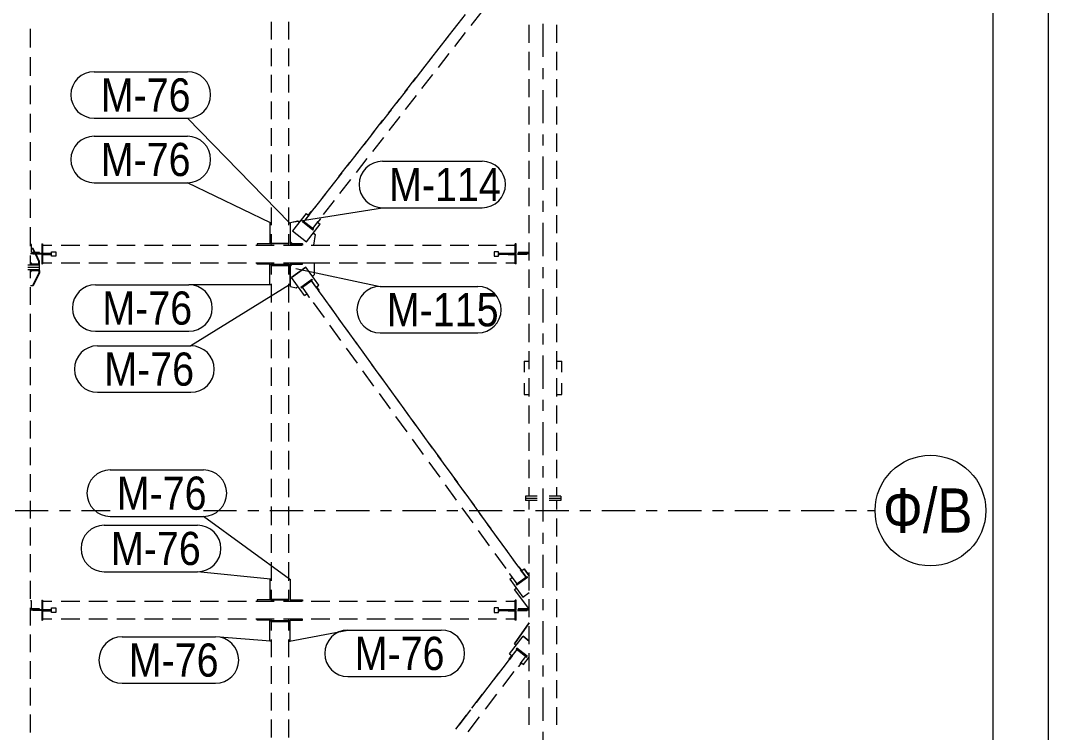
# Model space of a CAD drawing. Header units: millimetres. Extents: x -59 to 782, y -222 to 372.
# Drawn here: x 689 to 781.9, y 82.9 to 147.3 of the extents above; entities that cross this region are included whole.
import ezdxf

# ---------------------------------------------------------------- set-up
doc = ezdxf.new("R2010")
doc.units = ezdxf.units.MM
doc.linetypes.add('XKITLINE00', pattern=[0])
doc.linetypes.add('XKITLINE03', pattern=[6, 3, -1, 1, -1])
for name, color, linetype, lineweight in [('DrawingSheet', 5, 'Continuous', 0), ('Part', 2, 'Continuous', 0), ('PartMark', 3, 'Continuous', 0), ('S-GRID', 1, 'Continuous', 0)]:
    doc.layers.add(name, color=color, linetype=linetype, lineweight=lineweight)
doc.styles.add('GOST type A', font='ARIAL.TTF')

msp = doc.modelspace()

# ---------------------------------------------------------------- linework, layer by layer
at = {"layer": 'DrawingSheet', "linetype": 'XKITLINE00', "lineweight": 0}
for p, q in [((781.855, -222.329), (781.855, 371.671)), ((776.855, -217.329), (776.855, 366.671))]:
    msp.add_line(p, q, dxfattribs=at)
at = {"layer": 'Part', "linetype": 'XKITLINE00', "lineweight": 0}
for p, q in [((728.183, 146.558), (729.176, 147.832)), ((729.695, 146.851), (730.682, 148.118)), ((711.624, 147.173), (711.624, 145.573)), ((713.224, 145.573), (713.224, 147.173)), ((727.425, 145.565), (728.412, 146.832)), ((734.95, 145.268), (734.95, 146.907)), ((737.45, 145.268), (737.45, 146.907)), ((689.9, 144.846), (689.9, 146.554)), ((726.694, 144.647), (727.687, 145.921)), ((728.214, 144.951), (729.201, 146.217)), ((725.944, 143.665), (726.931, 144.932)), ((689.9, 142.283), (689.9, 143.992)), ((711.624, 144.774), (711.624, 143.174)), ((713.224, 143.174), (713.224, 144.774)), ((725.204, 142.736), (726.197, 144.01)), ((726.733, 143.051), (727.72, 144.317)), ((734.95, 142.81), (734.95, 144.449)), ((737.45, 142.81), (737.45, 144.449)), ((724.463, 141.765), (725.45, 143.032)), ((711.624, 142.375), (711.624, 140.776)), ((713.224, 140.776), (713.224, 142.375)), ((723.715, 140.825), (724.708, 142.099)), ((725.252, 141.15), (726.239, 142.417)), ((689.9, 139.721), (689.9, 141.429)), ((734.95, 140.352), (734.95, 141.991)), ((737.45, 140.352), (737.45, 141.991)), ((722.982, 139.865), (723.969, 141.132)), ((723.771, 139.25), (724.758, 140.517)), ((711.624, 139.976), (711.624, 138.377)), ((713.224, 138.377), (713.224, 139.976)), ((722.225, 138.914), (723.218, 140.188)), ((734.95, 137.894), (734.95, 139.533)), ((737.45, 137.894), (737.45, 139.533)), ((689.9, 137.158), (689.9, 138.867)), ((721.501, 137.965), (722.489, 139.232)), ((722.29, 137.35), (723.277, 138.617)), ((711.624, 137.577), (711.624, 135.978)), ((713.224, 135.978), (713.224, 137.577)), ((720.736, 137.003), (721.729, 138.277)), ((720.02, 136.065), (721.008, 137.331)), ((720.809, 135.45), (721.796, 136.717)), ((734.95, 135.436), (734.95, 137.075)), ((737.45, 135.436), (737.45, 137.075)), ((689.9, 134.596), (689.9, 136.304)), ((719.247, 135.092), (720.239, 136.366)), ((711.624, 135.178), (711.624, 133.579)), ((713.224, 133.579), (713.224, 135.178)), ((718.539, 134.165), (719.527, 135.431)), ((719.328, 133.55), (720.315, 134.817)), ((689.9, 132.033), (689.9, 133.742)), ((717.757, 133.181), (718.75, 134.455)), ((734.95, 132.978), (734.95, 134.617)), ((737.45, 132.978), (737.45, 134.616)), ((717.058, 132.265), (718.046, 133.531)), ((717.847, 131.65), (718.834, 132.917)), ((711.624, 132.779), (711.624, 131.18)), ((713.224, 131.18), (713.224, 132.779)), ((716.268, 131.27), (717.261, 132.544)), ((734.95, 130.52), (734.95, 132.158)), ((737.45, 130.52), (737.45, 132.158)), ((689.9, 129.471), (689.9, 131.179)), ((715.577, 130.364), (716.565, 131.631)), ((716.366, 129.75), (717.353, 131.017)), ((711.624, 130.38), (711.624, 128.781)), ((713.224, 128.781), (713.224, 130.38)), ((715.001, 129.703), (715.246, 130.018)), ((715.278, 129.994), (715.246, 130.018)), ((715.246, 130.018), (715.246, 130.011)), ((715.275, 129.996), (715.771, 130.633)), ((713.364, 129.05), (714.023, 129.196)), ((713.364, 129.049), (714.023, 129.194)), ((714.795, 129.86), (713.566, 128.283)), ((714.795, 129.858), (713.566, 128.281)), ((714.023, 129.196), (714.023, 129.194)), ((714.023, 129.196), (714.181, 129.072)), ((714.023, 129.194), (714.181, 129.071)), ((714.461, 129.105), (714.51, 129.168)), ((714.461, 129.095), (714.51, 129.158)), ((714.461, 129.095), (714.461, 129.105)), ((715.408, 128.357), (714.461, 129.095)), ((714.51, 129.158), (714.51, 129.168)), ((714.51, 129.168), (714.589, 129.106)), ((715.457, 128.42), (714.51, 129.158)), ((714.589, 129.106), (715.031, 129.672)), ((714.589, 129.106), (714.59, 129.098)), ((714.59, 129.098), (715.084, 129.731)), ((714.59, 129.098), (715.379, 128.483)), ((714.795, 129.86), (715, 129.7)), ((714.795, 129.858), (714.795, 129.86)), ((714.795, 129.858), (715, 129.699)), ((715.246, 130.011), (715, 129.696)), ((715, 129.696), (715.001, 129.703)), ((715, 129.696), (715.032, 129.671)), ((715.032, 129.671), (715.278, 129.987)), ((715.278, 129.987), (715.246, 130.011)), ((715.278, 129.987), (715.278, 129.994)), ((715.379, 128.483), (715.872, 129.116)), ((715.852, 129.032), (716.098, 129.348)), ((716.098, 129.348), (716.07, 129.37)), ((716.098, 129.355), (716.073, 129.374)), ((716.098, 129.348), (716.098, 129.355)), ((734.95, 128.062), (734.95, 129.7)), ((737.45, 128.062), (737.45, 129.7)), ((689.9, 126.908), (689.9, 128.617)), ((711.624, 129), (711.504, 129)), ((711.504, 129), (711.504, 127.12)), ((713.224, 129), (713.344, 129)), ((713.344, 129), (713.344, 127.12)), ((713.364, 129.049), (713.364, 129.05)), ((713.364, 127.301), (713.364, 129.049)), ((713.566, 128.281), (713.566, 128.283)), ((713.566, 128.281), (714.828, 127.298)), ((714.828, 127.298), (716.057, 128.875)), ((715.383, 128.488), (715.457, 128.43)), ((715.408, 128.357), (715.457, 128.42)), ((715.457, 128.43), (715.457, 128.42)), ((715.824, 129.054), (715.852, 129.032)), ((715.854, 129.035), (716.057, 128.877)), ((715.854, 129.034), (716.057, 128.875)), ((716.057, 128.875), (716.057, 128.877)), ((711.624, 127.981), (711.624, 127.182)), ((713.224, 127.182), (713.224, 127.981)), ((713.364, 127.297), (713.364, 127.301)), ((713.364, 127.301), (713.524, 127.14)), ((713.364, 127.297), (713.524, 127.136)), ((715.443, 128.087), (715.6, 127.965)), ((715.444, 128.088), (715.6, 127.966)), ((715.6, 127.965), (715.466, 127)), ((715.6, 127.965), (715.6, 127.966)), ((734.95, 125.603), (734.95, 127.242)), ((737.45, 125.603), (737.45, 127.242)), ((689.97, 127.04), (689.9, 127.04)), ((689.97, 126.31), (689.97, 127.04)), ((690.134, 126.7), (689.97, 126.7)), ((690.7, 126.31), (689.97, 126.31)), ((690.262, 126.31), (690.078, 126.7)), ((690.318, 126.31), (690.134, 126.7)), ((690.7, 126.24), (690.7, 126.31)), ((690.9, 127.1), (690.9, 126.24)), ((690.9, 127.1), (690.98, 127.1)), ((690.98, 127.1), (690.98, 126.24)), ((690.98, 127), (691.817, 127)), ((691.78, 126.4), (692.18, 126.4)), ((691.78, 126.24), (691.78, 126.4)), ((692.18, 126.4), (692.18, 126)), ((692.654, 127), (694.329, 127)), ((695.166, 127), (696.84, 127)), ((697.677, 127), (699.352, 127)), ((700.189, 127), (701.863, 127)), ((702.7, 127), (704.374, 127)), ((705.212, 127), (706.886, 127)), ((707.723, 127), (709.397, 127)), ((710.235, 127), (711.909, 127)), ((711.504, 127.12), (710.374, 127.12)), ((710.374, 127.12), (710.374, 127)), ((711.624, 127.182), (713.224, 127.182)), ((711.624, 127), (711.624, 127.182)), ((711.664, 127.142), (711.664, 127.182)), ((711.664, 127.142), (713.184, 127.142)), ((712.746, 127), (714.42, 127)), ((713.184, 127.142), (713.184, 127.182)), ((713.224, 127), (713.224, 127.182)), ((713.344, 127.12), (714.474, 127.12)), ((713.524, 127.136), (713.524, 127.14)), ((713.524, 127.14), (714.474, 127.14)), ((713.524, 127.136), (714.474, 127.136)), ((714.474, 127.12), (714.474, 127.14)), ((714.474, 127.12), (714.474, 127)), ((715.258, 127), (716.932, 127)), ((717.769, 127), (719.443, 127)), ((720.28, 127), (721.955, 127)), ((722.792, 127), (724.466, 127)), ((725.303, 127), (726.978, 127)), ((727.815, 127), (729.489, 127)), ((730.326, 127), (732.001, 127)), ((732.175, 126.4), (731.775, 126.4)), ((731.775, 126.4), (731.775, 126)), ((732.175, 126.24), (732.175, 126.4)), ((732.838, 127), (733.675, 127)), ((733.755, 127.1), (733.675, 127.1)), ((733.675, 126.24), (733.675, 127.1)), ((733.755, 126.24), (733.755, 127.1)), ((734.95, 126.32), (733.955, 126.32)), ((733.955, 126.32), (733.955, 126.24)), ((689.9, 126.24), (690.1, 126.24)), ((689.9, 125.2), (689.9, 126.054)), ((690.013, 125.3), (689.9, 125.46)), ((691.78, 126.24), (690.1, 126.24)), ((690.1, 126.16), (690.1, 126.24)), ((691.78, 126.16), (690.1, 126.16)), ((690.643, 125.5), (690.332, 126.16)), ((690.7, 125.5), (690.389, 126.16)), ((690.643, 125.3), (690.643, 125.5)), ((690.643, 125.5), (690.7, 125.5)), ((690.7, 125.3), (690.7, 125.5)), ((690.9, 126.24), (690.98, 126.24)), ((690.9, 126.16), (690.9, 125.3)), ((690.9, 126.16), (690.98, 126.16)), ((690.98, 126.25), (691.767, 126.25)), ((690.98, 126.16), (690.98, 125.3)), ((690.98, 126.15), (691.78, 126.15)), ((690.98, 125.4), (691.817, 125.4)), ((691.78, 126.16), (691.78, 126.24)), ((691.78, 126), (691.78, 126.16)), ((692.18, 126), (691.78, 126)), ((692.654, 125.4), (694.329, 125.4)), ((695.166, 125.4), (696.84, 125.4)), ((697.677, 125.4), (699.352, 125.4)), ((700.189, 125.4), (701.863, 125.4)), ((702.7, 125.4), (704.374, 125.4)), ((705.212, 125.4), (706.886, 125.4)), ((707.723, 125.4), (709.397, 125.4)), ((710.235, 125.4), (711.909, 125.4)), ((710.374, 125.28), (710.374, 125.4)), ((711.624, 125.169), (711.624, 125.4)), ((712.746, 125.4), (714.42, 125.4)), ((713.224, 125.169), (713.224, 125.4)), ((714.474, 125.28), (714.474, 125.4)), ((714.474, 125.399), (715.5, 125.399)), ((715.258, 125.4), (716.932, 125.4)), ((715.5, 125.399), (715.5, 125.4)), ((715.5, 125.399), (715.5, 124.307)), ((717.769, 125.4), (719.443, 125.4)), ((720.28, 125.4), (721.955, 125.4)), ((722.792, 125.4), (724.466, 125.4)), ((725.303, 125.4), (726.978, 125.4)), ((727.815, 125.4), (729.489, 125.4)), ((730.326, 125.4), (732.001, 125.4)), ((731.775, 126), (732.175, 126)), ((732.175, 126.25), (733.675, 126.25)), ((732.175, 126.24), (732.175, 126.16)), ((732.175, 126.24), (733.035, 126.24)), ((732.175, 126.16), (733.035, 126.16)), ((732.175, 126), (732.175, 126.16)), ((732.175, 126.15), (732.262, 126.15)), ((732.838, 125.4), (733.675, 125.4)), ((733.056, 126.15), (733.675, 126.15)), ((733.755, 126.24), (733.675, 126.24)), ((733.755, 126.16), (733.675, 126.16)), ((733.675, 125.3), (733.675, 126.16)), ((733.755, 125.3), (733.755, 126.16)), ((733.895, 126.24), (734.755, 126.24)), ((733.895, 126.16), (734.755, 126.16)), ((734.755, 126.24), (734.755, 126.16)), ((734.755, 126.24), (734.95, 126.24)), ((689.633, 125.2), (690.7, 125.2)), ((689.633, 125), (690.7, 125)), ((689.633, 125), (690.7, 125)), ((689.633, 124.8), (690.7, 124.8)), ((689.9, 125.3), (690.7, 125.3)), ((689.9, 125.202), (690.283, 125.202)), ((689.9, 123.995), (689.9, 124.8)), ((689.9, 124.7), (690.7, 124.7)), ((689.9, 124.54), (690.013, 124.7)), ((690.643, 124.5), (690.078, 123.3)), ((690.7, 124.5), (690.134, 123.3)), ((690.643, 124.7), (690.643, 124.5)), ((690.643, 124.5), (690.7, 124.5)), ((690.7, 125.2), (690.7, 125.3)), ((690.7, 125.2), (690.7, 125.202)), ((690.7, 125), (690.7, 125.202)), ((690.7, 124.8), (690.7, 125)), ((690.7, 124.7), (690.7, 124.8)), ((690.7, 124.7), (690.7, 124.5)), ((690.9, 125.3), (690.98, 125.3)), ((711.504, 125.28), (710.374, 125.28)), ((711.504, 123.4), (711.504, 125.28)), ((711.624, 125.188), (711.664, 125.188)), ((711.624, 125.169), (711.624, 124.33)), ((713.184, 125.228), (711.664, 125.228)), ((711.664, 125.228), (711.664, 125.161)), ((711.664, 125.201), (713.184, 125.201)), ((711.664, 125.161), (713.184, 125.161)), ((713.224, 125.16), (711.717, 125.16)), ((713.184, 125.161), (713.184, 125.228)), ((713.184, 125.188), (713.224, 125.188)), ((713.224, 124.33), (713.224, 125.169)), ((713.344, 123.4), (713.344, 125.28)), ((713.344, 125.28), (714.474, 125.28)), ((713.364, 125.103), (713.524, 125.264)), ((713.364, 123.263), (713.364, 125.103)), ((713.455, 124.062), (714.752, 124.999)), ((714.752, 124.998), (713.455, 124.06)), ((713.524, 125.264), (714.474, 125.264)), ((714.474, 125.264), (714.474, 125.28)), ((715.924, 123.379), (714.752, 124.999)), ((714.752, 124.999), (714.752, 124.998)), ((715.924, 123.378), (714.752, 124.998)), ((733.755, 125.3), (733.675, 125.3)), ((734.95, 123.145), (734.95, 124.784)), ((737.45, 123.145), (737.45, 124.784)), ((713.455, 124.06), (713.455, 124.062)), ((714.628, 122.44), (713.455, 124.06)), ((714.321, 123.205), (715.293, 123.909)), ((714.321, 123.195), (715.293, 123.899)), ((714.368, 123.131), (715.34, 123.834)), ((715.757, 123.089), (715.26, 123.776)), ((715.681, 123.202), (715.264, 123.779)), ((715.293, 123.899), (715.293, 123.909)), ((715.293, 123.909), (715.34, 123.844)), ((715.34, 123.834), (715.293, 123.899)), ((715.338, 124.189), (715.5, 124.307)), ((715.34, 123.834), (715.34, 123.844)), ((690.134, 123.3), (689.9, 123.3)), ((689.9, 121.581), (689.9, 123.191)), ((711.624, 123.4), (711.504, 123.4)), ((711.624, 123.492), (711.624, 121.814)), ((713.224, 121.814), (713.224, 123.492)), ((713.224, 123.4), (713.344, 123.4)), ((713.364, 123.263), (713.88, 123.134)), ((713.88, 123.134), (714.041, 123.251)), ((714.321, 123.205), (714.321, 123.195)), ((714.321, 123.195), (714.368, 123.131)), ((714.947, 122.502), (714.45, 123.19)), ((714.628, 122.44), (714.867, 122.613)), ((714.838, 122.59), (714.868, 122.611)), ((714.838, 122.592), (714.838, 122.59)), ((714.838, 122.59), (715.073, 122.266)), ((715.681, 123.202), (715.924, 123.378)), ((715.681, 123.199), (715.713, 123.223)), ((715.681, 123.202), (715.681, 123.199)), ((715.681, 123.199), (715.915, 122.875)), ((715.713, 123.223), (715.713, 123.225)), ((715.948, 122.899), (715.713, 123.223)), ((715.715, 123.227), (715.948, 122.906)), ((715.915, 122.875), (715.948, 122.899)), ((716.424, 122.185), (715.921, 122.88)), ((715.924, 123.378), (715.924, 123.379)), ((715.948, 122.906), (715.948, 122.899)), ((715.073, 122.266), (715.103, 122.287)), ((716.439, 120.44), (715.445, 121.815)), ((717.25, 121.026), (716.255, 122.401)), ((734.95, 120.687), (734.95, 122.326)), ((737.45, 120.687), (737.45, 122.326)), ((689.9, 119.167), (689.9, 120.776)), ((711.624, 120.976), (711.624, 119.299)), ((713.224, 119.299), (713.224, 120.976)), ((717.931, 120.103), (716.926, 121.491)), ((718.742, 118.964), (717.747, 120.339)), ((734.95, 118.229), (734.95, 119.868)), ((737.45, 118.229), (737.45, 119.868)), ((717.932, 118.378), (716.937, 119.753)), ((719.438, 118.02), (718.433, 119.409)), ((689.9, 116.753), (689.9, 118.362)), ((711.624, 118.46), (711.624, 116.783)), ((713.224, 116.783), (713.224, 118.46)), ((720.235, 116.902), (719.24, 118.277)), ((719.424, 116.316), (718.429, 117.691)), ((720.945, 115.938), (719.941, 117.326)), ((734.95, 115.771), (734.95, 117.41)), ((737.45, 115.771), (737.45, 117.41)), ((721.727, 114.84), (720.732, 116.214)), ((734.5, 116.502), (734.5, 115.502)), ((734.5, 116.502), (734.95, 116.502)), ((734.5, 116.499), (734.95, 116.499)), ((737.45, 116.502), (737.688, 116.502)), ((737.45, 116.499), (737.9, 116.499)), ((737.9, 115.502), (737.9, 116.502)), ((689.9, 114.338), (689.9, 115.948)), ((711.624, 115.945), (711.624, 114.267)), ((713.224, 114.267), (713.224, 115.945)), ((720.917, 114.253), (719.922, 115.628)), ((722.453, 113.855), (721.448, 115.243)), ((734.5, 114.502), (734.5, 113.502)), ((734.95, 113.313), (734.95, 114.952)), ((737.45, 113.313), (737.45, 114.952)), ((737.9, 113.502), (737.9, 114.502)), ((689.9, 111.924), (689.9, 113.534)), ((711.624, 113.429), (711.624, 111.752)), ((713.224, 111.752), (713.224, 113.429)), ((722.409, 112.191), (721.414, 113.566)), ((723.219, 112.777), (722.224, 114.152)), ((734.5, 113.502), (734.95, 113.502)), ((737.45, 113.502), (737.9, 113.502)), ((723.96, 111.772), (722.955, 113.161)), ((734.95, 110.855), (734.95, 112.494)), ((737.45, 110.855), (737.45, 112.494)), ((723.902, 110.129), (722.907, 111.504)), ((724.712, 110.715), (723.717, 112.09)), ((689.9, 109.51), (689.9, 111.119)), ((711.624, 110.913), (711.624, 109.236)), ((713.224, 109.236), (713.224, 110.913)), ((725.467, 109.69), (724.462, 111.078)), ((726.204, 108.653), (725.209, 110.028)), ((734.95, 108.397), (734.95, 110.036)), ((737.45, 108.397), (737.45, 110.035)), ((689.9, 107.096), (689.9, 108.705)), ((725.394, 108.067), (724.399, 109.442)), ((726.974, 107.607), (725.969, 108.996)), ((711.624, 108.398), (711.624, 106.72)), ((713.224, 106.72), (713.224, 108.398)), ((727.697, 106.591), (726.702, 107.966)), ((726.887, 106.005), (725.892, 107.379)), ((728.481, 105.525), (727.477, 106.913)), ((734.95, 105.939), (734.95, 107.577)), ((737.45, 105.939), (737.45, 107.577)), ((689.9, 104.681), (689.9, 106.291)), ((711.624, 105.882), (711.624, 104.205)), ((713.224, 104.205), (713.224, 105.882)), ((729.189, 104.528), (728.194, 105.903)), ((728.379, 103.942), (727.384, 105.317)), ((734.95, 104.3), (734.95, 105.119)), ((737.45, 104.3), (737.45, 105.119)), ((729.988, 103.442), (728.984, 104.83)), ((735.667, 104.3), (734.6, 104.3)), ((734.6, 104.3), (734.6, 104.1)), ((735.667, 104.1), (734.6, 104.1)), ((734.6, 104.1), (734.6, 103.9)), ((735.667, 104.1), (734.6, 104.1)), ((737.8, 104.3), (736.733, 104.3)), ((737.8, 104.1), (736.733, 104.1)), ((737.8, 104.1), (736.733, 104.1)), ((737.8, 104.3), (737.8, 104.1)), ((737.8, 104.1), (737.8, 103.9)), ((689.9, 102.267), (689.9, 103.877)), ((711.624, 103.366), (711.624, 101.689)), ((713.224, 101.689), (713.224, 103.366)), ((729.872, 101.88), (728.877, 103.255)), ((730.682, 102.466), (729.687, 103.841)), ((735.667, 103.9), (734.6, 103.9)), ((734.95, 103.089), (734.95, 103.9)), ((737.8, 103.9), (736.733, 103.9)), ((737.45, 103.089), (737.45, 103.9)), ((731.496, 101.359), (730.491, 102.748)), ((734.95, 100.655), (734.95, 102.278)), ((737.45, 100.655), (737.45, 102.278)), ((689.9, 99.853), (689.9, 101.462)), ((732.174, 100.404), (731.179, 101.779)), ((711.624, 100.851), (711.624, 99.173)), ((713.224, 99.173), (713.224, 100.851)), ((731.364, 99.818), (730.369, 101.193)), ((733.003, 99.277), (731.998, 100.665)), ((733.667, 98.342), (732.672, 99.717)), ((734.95, 98.222), (734.95, 99.844)), ((737.45, 98.222), (737.45, 99.844)), ((689.9, 97.439), (689.9, 99.048)), ((732.856, 97.756), (731.861, 99.131)), ((734.008, 97.889), (733.505, 98.583)), ((711.624, 98.335), (711.624, 96.658)), ((713.224, 96.658), (713.224, 98.335)), ((734.005, 97.887), (734.037, 97.91)), ((734.037, 97.903), (734.005, 97.88)), ((734.005, 97.887), (734.005, 97.88)), ((734.005, 97.88), (734.24, 97.556)), ((734.272, 97.586), (734.037, 97.91)), ((734.037, 97.91), (734.037, 97.903)), ((734.272, 97.579), (734.037, 97.903)), ((734.662, 96.967), (734.164, 97.654)), ((734.272, 97.579), (734.24, 97.556)), ((734.241, 97.556), (734.662, 96.975)), ((734.272, 97.583), (734.483, 97.736)), ((734.272, 97.582), (734.483, 97.734)), ((734.272, 97.586), (734.272, 97.579)), ((734.483, 97.734), (734.483, 97.736)), ((734.483, 97.736), (734.95, 97.09)), ((734.95, 97.088), (734.483, 97.734)), ((689.9, 95.025), (689.9, 96.634)), ((711.624, 96.799), (711.504, 96.799)), ((711.504, 96.799), (711.504, 94.919)), ((713.224, 96.799), (713.344, 96.799)), ((713.344, 96.799), (713.344, 94.919)), ((733.162, 97.27), (733.192, 97.292)), ((733.163, 97.277), (733.162, 97.27)), ((733.162, 97.27), (733.397, 96.946)), ((733.163, 97.277), (733.189, 97.296)), ((733.186, 96.798), (733.395, 96.949)), ((733.186, 96.796), (733.396, 96.948)), ((733.186, 96.798), (733.186, 96.796)), ((733.186, 96.796), (734.359, 95.176)), ((733.851, 96.381), (733.354, 97.068)), ((733.397, 96.946), (733.427, 96.968)), ((734.743, 97.024), (733.77, 96.321)), ((734.79, 96.96), (733.817, 96.256)), ((733.851, 96.381), (734.662, 96.967)), ((734.662, 96.975), (734.743, 97.034)), ((734.662, 96.975), (734.662, 96.967)), ((734.79, 96.969), (734.743, 97.034)), ((734.743, 97.034), (734.743, 97.024)), ((734.79, 96.96), (734.743, 97.024)), ((734.79, 96.96), (734.79, 96.969)), ((734.95, 95.788), (734.95, 97.411)), ((737.45, 95.788), (737.45, 97.411)), ((711.624, 95.819), (711.624, 94.981)), ((713.224, 94.981), (713.224, 95.819)), ((733.61, 95.872), (733.771, 95.988)), ((733.611, 95.871), (733.61, 95.872)), ((733.611, 95.871), (733.772, 95.987)), ((734.905, 94.147), (733.611, 95.871)), ((733.77, 96.33), (733.848, 96.386)), ((733.77, 96.321), (733.77, 96.33)), ((733.817, 96.256), (733.77, 96.321)), ((689.97, 94.839), (689.9, 94.839)), ((689.97, 94.109), (689.97, 94.839)), ((690.9, 94.899), (690.9, 94.039)), ((690.9, 94.899), (690.98, 94.899)), ((690.98, 94.899), (690.98, 94.039)), ((690.98, 94.799), (691.817, 94.799)), ((692.654, 94.799), (694.329, 94.799)), ((695.166, 94.799), (696.84, 94.799)), ((697.677, 94.799), (699.352, 94.799)), ((700.189, 94.799), (701.863, 94.799)), ((702.7, 94.799), (704.374, 94.799)), ((705.212, 94.799), (706.886, 94.799)), ((707.723, 94.799), (709.397, 94.799)), ((710.235, 94.799), (711.909, 94.799)), ((711.504, 94.919), (710.374, 94.919)), ((710.374, 94.919), (710.374, 94.799)), ((711.624, 94.799), (711.624, 94.981)), ((711.624, 94.981), (713.224, 94.981)), ((711.664, 94.941), (711.664, 94.981)), ((711.664, 94.941), (713.184, 94.941)), ((712.746, 94.799), (714.42, 94.799)), ((713.184, 94.941), (713.184, 94.981)), ((713.224, 94.799), (713.224, 94.981)), ((713.344, 94.919), (714.474, 94.919)), ((714.474, 94.919), (714.474, 94.799)), ((715.258, 94.799), (716.932, 94.799)), ((717.769, 94.799), (719.443, 94.799)), ((720.28, 94.799), (721.955, 94.799)), ((722.792, 94.799), (724.466, 94.799)), ((725.303, 94.799), (726.978, 94.799)), ((727.815, 94.799), (729.489, 94.799)), ((730.326, 94.799), (732.001, 94.799)), ((732.838, 94.799), (733.675, 94.799)), ((733.755, 94.899), (733.675, 94.899)), ((733.675, 94.039), (733.675, 94.899)), ((733.755, 94.039), (733.755, 94.899)), ((734.359, 95.176), (734.95, 95.604)), ((734.95, 93.355), (734.95, 94.977)), ((737.45, 93.355), (737.45, 94.977)), ((689.9, 92.61), (689.9, 94.22)), ((689.9, 94.039), (690.1, 94.039)), ((690.7, 94.109), (689.97, 94.109)), ((691.78, 94.039), (690.1, 94.039)), ((690.1, 93.959), (690.1, 94.039)), ((691.78, 93.959), (690.1, 93.959)), ((690.7, 94.039), (690.7, 94.109)), ((690.9, 94.039), (690.98, 94.039)), ((690.9, 93.959), (690.9, 93.099)), ((690.9, 93.959), (690.98, 93.959)), ((690.98, 94.049), (691.767, 94.049)), ((690.98, 93.959), (690.98, 93.099)), ((690.98, 93.949), (691.78, 93.949)), ((691.78, 94.199), (692.18, 94.199)), ((691.78, 94.039), (691.78, 94.199)), ((691.78, 93.959), (691.78, 94.039)), ((691.78, 93.799), (691.78, 93.959)), ((692.18, 93.799), (691.78, 93.799)), ((692.18, 94.199), (692.18, 93.799)), ((732.175, 94.199), (731.775, 94.199)), ((731.775, 94.199), (731.775, 93.799)), ((731.775, 93.799), (732.175, 93.799)), ((732.175, 94.039), (732.175, 94.199)), ((732.175, 94.049), (733.675, 94.049)), ((732.175, 94.039), (732.175, 93.959)), ((732.175, 94.039), (733.035, 94.039)), ((732.175, 93.799), (732.175, 93.959)), ((732.175, 93.959), (733.035, 93.959)), ((732.175, 93.949), (732.262, 93.949)), ((733.056, 93.949), (733.675, 93.949)), ((733.755, 94.039), (733.675, 94.039)), ((733.755, 93.959), (733.675, 93.959)), ((733.675, 93.099), (733.675, 93.959)), ((733.755, 93.099), (733.755, 93.959)), ((733.895, 94.039), (734.755, 94.039)), ((733.895, 93.959), (734.755, 93.959)), ((734.95, 94.119), (733.955, 94.119)), ((733.955, 94.119), (733.955, 94.039)), ((734.755, 94.039), (734.755, 93.959)), ((734.755, 94.039), (734.95, 94.039)), ((734.95, 94.147), (734.905, 94.147)), ((690.9, 93.099), (690.98, 93.099)), ((690.98, 93.199), (691.817, 93.199)), ((692.654, 93.199), (694.329, 93.199)), ((695.166, 93.199), (696.84, 93.199)), ((697.677, 93.199), (699.352, 93.199)), ((700.189, 93.199), (701.863, 93.199)), ((702.7, 93.199), (704.374, 93.199)), ((705.212, 93.199), (706.886, 93.199)), ((707.723, 93.199), (709.397, 93.199)), ((710.235, 93.199), (711.909, 93.199)), ((710.374, 93.079), (710.374, 93.199)), ((711.504, 93.079), (710.374, 93.079)), ((711.504, 91.199), (711.504, 93.079)), ((711.624, 92.967), (711.624, 93.199)), ((711.624, 92.987), (711.664, 92.987)), ((711.624, 92.967), (711.624, 92.162)), ((713.184, 93.026), (711.664, 93.026)), ((711.664, 93.026), (711.664, 92.96)), ((711.664, 92.999), (713.184, 92.999)), ((711.664, 92.96), (713.184, 92.96)), ((713.224, 92.959), (711.717, 92.959)), ((712.746, 93.199), (714.42, 93.199)), ((713.184, 92.96), (713.184, 93.026)), ((713.184, 92.987), (713.224, 92.987)), ((713.224, 92.967), (713.224, 93.199)), ((713.224, 92.162), (713.224, 92.967)), ((713.344, 91.199), (713.344, 93.079)), ((713.344, 93.079), (714.474, 93.079)), ((714.474, 93.079), (714.474, 93.199)), ((715.258, 93.199), (716.932, 93.199)), ((717.769, 93.199), (719.443, 93.199)), ((720.28, 93.199), (721.955, 93.199)), ((722.792, 93.199), (724.466, 93.199)), ((725.303, 93.199), (726.978, 93.199)), ((727.815, 93.199), (729.489, 93.199)), ((730.326, 93.199), (732.001, 93.199)), ((732.838, 93.199), (733.675, 93.199)), ((733.755, 93.099), (733.675, 93.099)), ((734.95, 92.84), (733.618, 90.967)), ((733.618, 90.966), (734.95, 92.839)), ((734.95, 90.921), (734.95, 92.544)), ((737.45, 90.921), (737.45, 92.544)), ((689.9, 90.196), (689.9, 91.806)), ((711.624, 91.199), (711.504, 91.199)), ((711.624, 91.357), (711.624, 89.747)), ((713.224, 89.747), (713.224, 91.357)), ((713.224, 91.199), (713.344, 91.199)), ((733.169, 90.051), (734.385, 91.638)), ((733.169, 90.049), (734.385, 91.637)), ((734.385, 91.637), (734.385, 91.638)), ((734.385, 91.638), (734.95, 91.205)), ((734.95, 91.204), (734.385, 91.637)), ((733.321, 89.748), (733.843, 90.429)), ((733.407, 89.867), (733.84, 90.432)), ((733.618, 90.967), (733.618, 90.966)), ((733.618, 90.966), (733.777, 90.844)), ((733.765, 90.499), (733.814, 90.563)), ((733.813, 90.553), (733.765, 90.49)), ((733.765, 90.49), (733.765, 90.499)), ((733.765, 90.49), (734.718, 89.76)), ((733.814, 90.563), (733.813, 90.553)), ((733.813, 90.553), (734.766, 89.824)), ((734.766, 89.833), (733.814, 90.563)), ((734.95, 88.488), (734.95, 90.11)), ((737.45, 88.488), (737.45, 90.11)), ((689.9, 87.782), (689.9, 89.391)), ((732.674, 88.919), (733.158, 89.551)), ((733.373, 89.893), (733.132, 89.578)), ((733.132, 89.571), (733.375, 89.889)), ((733.132, 89.578), (733.132, 89.571)), ((733.132, 89.571), (733.163, 89.547)), ((733.407, 89.864), (733.163, 89.547)), ((733.169, 90.051), (733.169, 90.049)), ((733.169, 90.049), (733.407, 89.867)), ((733.375, 89.891), (733.375, 89.889)), ((733.375, 89.889), (733.407, 89.864)), ((733.407, 89.864), (733.407, 89.867)), ((734.232, 89.232), (733.989, 88.914)), ((734.115, 89.14), (734.637, 89.821)), ((734.203, 89.254), (734.232, 89.232)), ((734.204, 89.256), (734.439, 89.077)), ((734.232, 89.232), (734.232, 89.235)), ((734.439, 89.077), (734.95, 89.744)), ((734.718, 89.76), (734.766, 89.824)), ((734.766, 89.824), (734.766, 89.833)), ((711.624, 88.941), (711.624, 87.331)), ((713.224, 87.331), (713.224, 88.941)), ((731.221, 87.023), (732.19, 88.287)), ((731.755, 87.703), (732.799, 89.066)), ((732.549, 87.095), (733.593, 88.458)), ((733.96, 88.937), (733.989, 88.914)), ((734.95, 86.054), (734.95, 87.677)), ((737.45, 86.054), (737.45, 87.677)), ((689.9, 85.368), (689.9, 86.977)), ((711.624, 86.526), (711.624, 84.916)), ((713.224, 84.916), (713.224, 86.526)), ((729.769, 85.127), (730.737, 86.391)), ((730.189, 85.659), (731.233, 87.022)), ((730.983, 85.051), (732.027, 86.414)), ((689.9, 82.953), (689.9, 84.563)), ((728.623, 83.614), (729.667, 84.977)), ((734.95, 83.621), (734.95, 85.243)), ((737.45, 83.621), (737.45, 85.243)), ((711.624, 84.11), (711.624, 82.5)), ((713.224, 82.5), (713.224, 84.11)), ((728.317, 83.231), (729.285, 84.495)), ((729.417, 83.006), (730.461, 84.369))]:
    msp.add_line(p, q, dxfattribs=at)
at = {"layer": 'PartMark', "linetype": 'XKITLINE00', "lineweight": 0}
for p, q in [((695.631, 142.669), (704.061, 142.669)), ((695.631, 138.469), (704.061, 138.469)), ((713.287, 128.995), (704.061, 138.469)), ((695.632, 136.835), (704.063, 136.835)), ((721.68, 134.567), (730.699, 134.567)), ((695.632, 132.635), (704.063, 132.635)), ((711.562, 128.995), (704.063, 132.635)), ((713.486, 129.076), (721.68, 130.367)), ((721.68, 130.367), (730.699, 130.367)), ((713.864, 124.87), (721.48, 123.252)), ((695.771, 123.405), (704.201, 123.405)), ((711.562, 123.405), (704.201, 123.405)), ((713.287, 123.405), (704.38, 117.887)), ((721.48, 123.252), (730.307, 123.252)), ((695.771, 119.205), (704.201, 119.205)), ((721.48, 119.052), (730.307, 119.052)), ((695.949, 117.887), (704.38, 117.887)), ((695.949, 113.687), (704.38, 113.687)), ((697.078, 106.672), (705.509, 106.672)), ((697.078, 102.472), (705.509, 102.472)), ((713.287, 96.794), (705.509, 102.472)), ((696.551, 101.676), (704.982, 101.676)), ((696.551, 97.476), (704.982, 97.476)), ((711.562, 96.794), (704.982, 97.476)), ((713.287, 91.204), (718.57, 92.189)), ((718.57, 92.189), (727, 92.189)), ((698.164, 91.59), (706.595, 91.59)), ((711.562, 91.204), (706.595, 91.59)), ((698.164, 87.39), (706.595, 87.39)), ((718.57, 87.989), (727, 87.989))]:
    msp.add_line(p, q, dxfattribs=at)
for centre, start, end in [((695.631, 140.569), 90, 270), ((704.061, 140.569), 270, 90), ((695.632, 134.735), 90, 270), ((704.063, 134.735), 270, 90), ((721.68, 132.467), 90, 270), ((730.699, 132.467), 270, 90), ((695.771, 121.305), 90, 270), ((704.201, 121.305), 270, 90), ((721.48, 121.152), 90, 270), ((730.307, 121.152), 270, 90), ((695.949, 115.787), 90, 270), ((704.38, 115.787), 270, 90), ((697.078, 104.572), 90, 270), ((705.509, 104.572), 270, 90), ((696.551, 99.576), 90, 270), ((704.982, 99.576), 270, 90), ((718.57, 90.089), 90, 270), ((727, 90.089), 270, 90), ((698.164, 89.49), 90, 270), ((706.595, 89.49), 270, 90)]:
    msp.add_arc(centre, 2.1, start, end, dxfattribs=at)
at = {"layer": 'S-GRID', "linetype": 'XKITLINE03', "lineweight": 0}
for p, q in [((736.2, -30), (736.2, 341.066)), ((-25.505, 103), (697.078, 103)), ((705.509, 103), (766.195, 103))]:
    msp.add_line(p, q, dxfattribs=at)
at = {"layer": 'S-GRID', "linetype": 'XKITLINE00', "lineweight": 0}
msp.add_circle((771.195, 103), 5, dxfattribs=at)

# ---------------------------------------------------------------- texts
at = {"layer": 'PartMark', "style": 'GOST type A', "width": 0.85}
for s, p in [('М-76', (696.231, 139.069)), ('М-76', (696.232, 133.235)), ('М-114', (722.28, 130.967)), ('М-76', (696.371, 119.805)), ('М-115', (722.08, 119.652)), ('М-76', (696.549, 114.287)), ('М-76', (697.678, 103.072)), ('М-76', (697.151, 98.076)), ('М-76', (698.764, 87.99)), ('М-76', (719.17, 88.589))]:
    msp.add_text(s, height=3, dxfattribs=at).set_placement(p)
at = {"layer": 'S-GRID', "style": 'GOST type A', "width": 0.85}
msp.add_text('Ф/В', height=4, dxfattribs=at).set_placement((766.897, 101))

doc.saveas('drawing.dxf')
